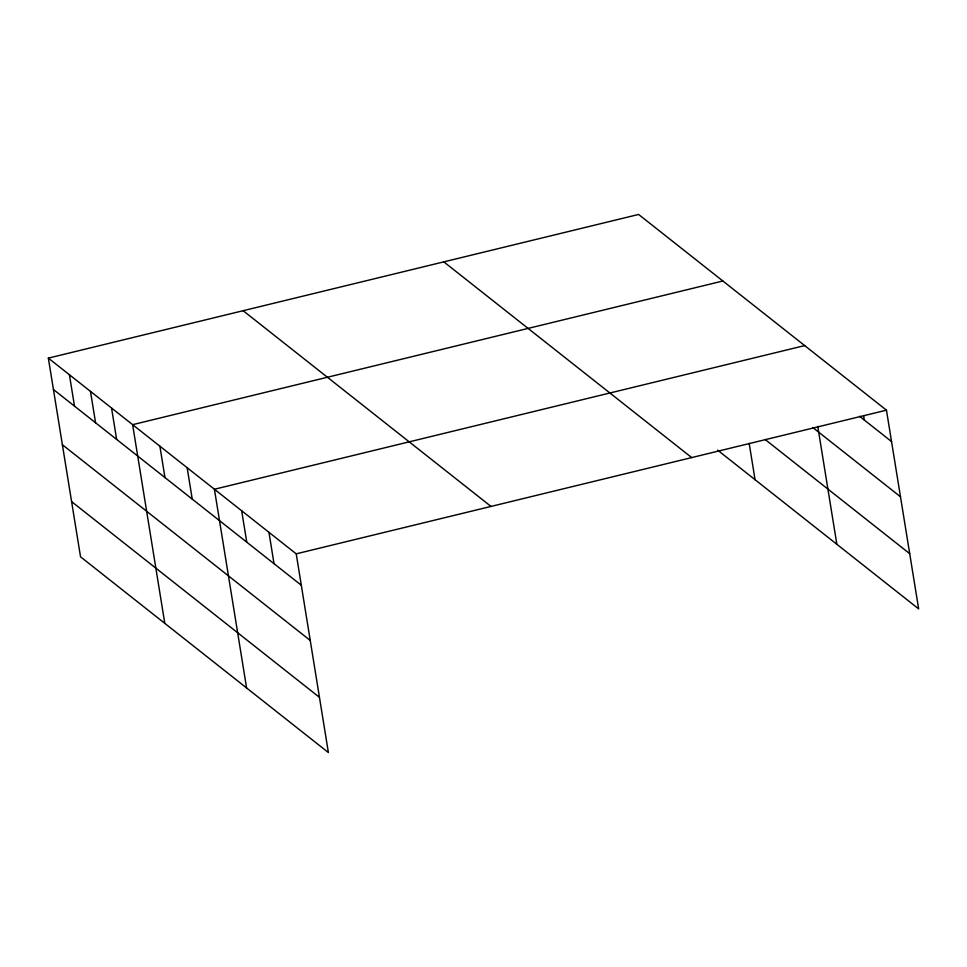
<?xml version="1.0" encoding="UTF-8"?>
<svg xmlns="http://www.w3.org/2000/svg" width="967" height="967" viewBox="0 0 967 967"><rect width="100%" height="100%" fill="white"/><g stroke="black" fill="none" stroke-linecap="round" stroke-linejoin="round"><path stroke-width="1.45" d="M48.35 358.116L296.216 553.837L328.393 752.544L80.539 556.823L48.35 358.116L638.607 214.456L886.461 410.177L918.65 608.884L717.611 450.126M722.881 280.998L132.624 424.67L164.801 623.364M804.677 345.594L214.42 489.254L246.597 687.96M296.216 553.837L886.461 410.177M859.542 416.281L891.55 441.556M812.776 427.511L900.495 496.772M765.09 439.465L909.705 553.668M443.817 261.864L691.683 457.584M243.14 310.709L490.994 506.43M53.439 389.508L301.293 585.228M62.372 444.723L310.238 640.444M71.594 501.607L319.448 697.328M863.591 415.75L864.28 420.029M817.756 426.374L836.854 544.288M749.183 443.382L755.058 479.705M268.947 532.309L274.024 563.688M241.677 510.781L246.766 542.161M187.151 467.726L192.24 499.105M159.881 446.198L164.97 477.577M111.556 408.026L116.632 439.417M90.487 391.393L95.564 422.772M69.419 374.761L74.495 406.14"/></g></svg>
